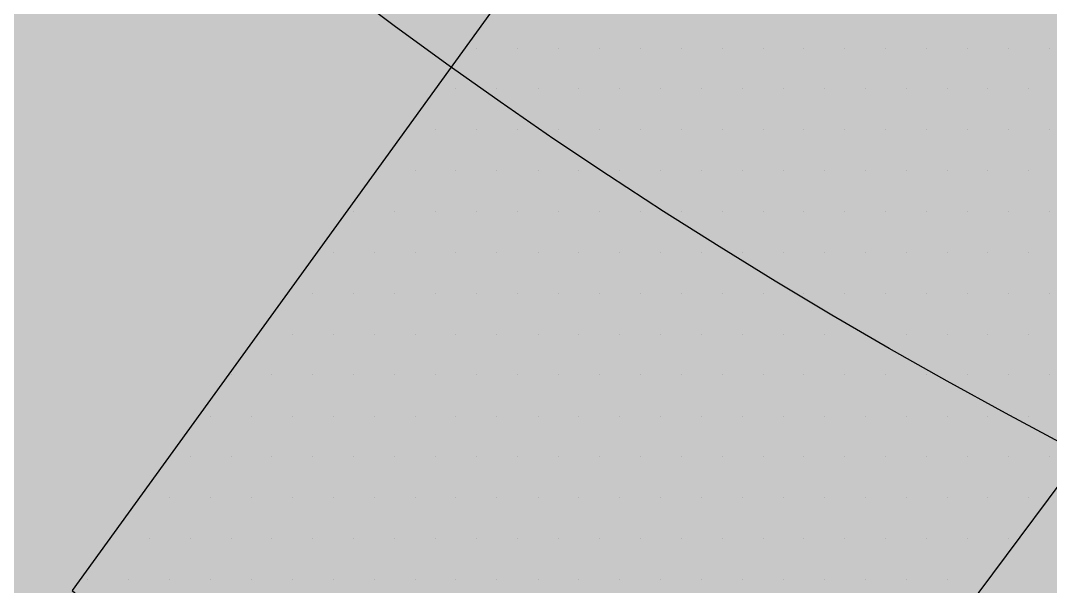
# Paper-space layout 'Layout1' of a CAD drawing. Extents: x -43 to 2298, y -18 to 768.
# Drawn here: x 731.521 to 732.906, y 376.146 to 376.908 of the extents above; entities that cross this region are included whole.
import ezdxf

# ---------------------------------------------------------------- set-up
doc = ezdxf.new("R2010")
doc.units = 0
doc.header["$LTSCALE"] = 2
doc.linetypes.add('CACHEX2', pattern=[0.75, 0.5, -0.25])
doc.layers.add('CARTOUCHE', color=7, linetype='Continuous')
doc.layers.add('LOGO', color=7, linetype='Continuous')

# ---------------------------------------------------------------- blocks, each defined once
blk = doc.blocks.new('A$C715108E3')
at = {"layer": 'LOGO', "color": 131}
for p, q in [((-15.8713, -21.5878), (-15.8713, -21.5878)), ((-15.845, -21.5878), (-15.845, -21.5878)), ((-15.754, -21.5878), (-15.754, -21.5878)), ((-15.6619, -21.5878), (-15.6619, -21.5878)), ((-15.5699, -21.5878), (-15.5699, -21.5878)), ((-15.4786, -21.5878), (-15.4786, -21.5878)), ((-15.3866, -21.5878), (-15.3866, -21.5878)), ((-15.2948, -21.5878), (-15.2948, -21.5878)), ((-15.203, -21.5878), (-15.203, -21.5878)), ((-15.1117, -21.5878), (-15.1117, -21.5878)), ((-15.0197, -21.5878), (-15.0197, -21.5878)), ((-14.9278, -21.5878), (-14.9278, -21.5878)), ((-14.8364, -21.5878), (-14.8364, -21.5878)), ((-14.7444, -21.5878), (-14.7444, -21.5878)), ((-14.6527, -21.5878), (-14.6527, -21.5878)), ((-14.5611, -21.5878), (-14.5611, -21.5878)), ((-15.9376, -21.6792), (-15.9376, -21.6792)), ((-15.8915, -21.6792), (-15.8915, -21.6792)), ((-15.7995, -21.6792), (-15.7995, -21.6792)), ((-15.7075, -21.6792), (-15.7075, -21.6792)), ((-15.616, -21.6792), (-15.616, -21.6792)), ((-15.5242, -21.6792), (-15.5242, -21.6792)), ((-15.4324, -21.6792), (-15.4324, -21.6792)), ((-15.3409, -21.6792), (-15.3409, -21.6792)), ((-15.2491, -21.6792), (-15.2491, -21.6792)), ((-15.1572, -21.6792), (-15.1572, -21.6792)), ((-15.0652, -21.6792), (-15.0652, -21.6792)), ((-14.9739, -21.6792), (-14.9739, -21.6792)), ((-14.8819, -21.6792), (-14.8819, -21.6792)), ((-14.7903, -21.6792), (-14.7903, -21.6792)), ((-14.6988, -21.6792), (-14.6988, -21.6792)), ((-14.607, -21.6792), (-14.607, -21.6792)), ((-16.0032, -21.7705), (-16.0032, -21.7705)), ((-15.9369, -21.7705), (-15.9369, -21.7705)), ((-15.845, -21.7705), (-15.845, -21.7705)), ((-15.754, -21.7705), (-15.754, -21.7705)), ((-15.6619, -21.7705), (-15.6619, -21.7705)), ((-15.5699, -21.7705), (-15.5699, -21.7705)), ((-15.4786, -21.7705), (-15.4786, -21.7705)), ((-15.3866, -21.7705), (-15.3866, -21.7705)), ((-15.2948, -21.7705), (-15.2948, -21.7705)), ((-15.203, -21.7705), (-15.203, -21.7705)), ((-15.1117, -21.7705), (-15.1117, -21.7705)), ((-15.0197, -21.7705), (-15.0197, -21.7705)), ((-14.9278, -21.7705), (-14.9278, -21.7705)), ((-14.8364, -21.7705), (-14.8364, -21.7705)), ((-14.7444, -21.7705), (-14.7444, -21.7705)), ((-14.6527, -21.7705), (-14.6527, -21.7705)), ((-14.5611, -21.7705), (-14.5611, -21.7705)), ((-16.0697, -21.8631), (-16.0697, -21.8631)), ((-15.9828, -21.8631), (-15.9828, -21.8631)), ((-15.8915, -21.8631), (-15.8915, -21.8631)), ((-15.7995, -21.8631), (-15.7995, -21.8631)), ((-15.7075, -21.8631), (-15.7075, -21.8631)), ((-15.616, -21.8631), (-15.616, -21.8631)), ((-15.5242, -21.8631), (-15.5242, -21.8631)), ((-15.4324, -21.8631), (-15.4324, -21.8631)), ((-15.3409, -21.8631), (-15.3409, -21.8631)), ((-15.2491, -21.8631), (-15.2491, -21.8631)), ((-15.1572, -21.8631), (-15.1572, -21.8631)), ((-15.0652, -21.8631), (-15.0652, -21.8631)), ((-14.9739, -21.8631), (-14.9739, -21.8631)), ((-14.8819, -21.8631), (-14.8819, -21.8631)), ((-14.7903, -21.8631), (-14.7903, -21.8631)), ((-14.6988, -21.8631), (-14.6988, -21.8631)), ((-14.607, -21.8631), (-14.607, -21.8631)), ((-16.1361, -21.9543), (-16.1361, -21.9543)), ((-16.1203, -21.9543), (-16.1203, -21.9543)), ((-16.0287, -21.9543), (-16.0287, -21.9543)), ((-15.9369, -21.9543), (-15.9369, -21.9543)), ((-15.845, -21.9543), (-15.845, -21.9543)), ((-15.754, -21.9543), (-15.754, -21.9543)), ((-15.6619, -21.9543), (-15.6619, -21.9543)), ((-15.5699, -21.9543), (-15.5699, -21.9543)), ((-15.4786, -21.9543), (-15.4786, -21.9543)), ((-15.3866, -21.9543), (-15.3866, -21.9543)), ((-15.2948, -21.9543), (-15.2948, -21.9543)), ((-15.203, -21.9543), (-15.203, -21.9543)), ((-15.1117, -21.9543), (-15.1117, -21.9543)), ((-15.0197, -21.9543), (-15.0197, -21.9543)), ((-14.9278, -21.9543), (-14.9278, -21.9543)), ((-14.8364, -21.9543), (-14.8364, -21.9543)), ((-14.7444, -21.9543), (-14.7444, -21.9543)), ((-14.6527, -21.9543), (-14.6527, -21.9543)), ((-14.5611, -21.9543), (-14.5611, -21.9543)), ((-16.2026, -22.0454), (-16.2026, -22.0454)), ((-16.1666, -22.0454), (-16.1666, -22.0454)), ((-16.0744, -22.0454), (-16.0744, -22.0454)), ((-15.9828, -22.0454), (-15.9828, -22.0454)), ((-15.8915, -22.0454), (-15.8915, -22.0454)), ((-15.7995, -22.0454), (-15.7995, -22.0454)), ((-15.7075, -22.0454), (-15.7075, -22.0454)), ((-15.616, -22.0454), (-15.616, -22.0454)), ((-15.5242, -22.0454), (-15.5242, -22.0454)), ((-15.4324, -22.0454), (-15.4324, -22.0454)), ((-15.3409, -22.0454), (-15.3409, -22.0454)), ((-15.2491, -22.0454), (-15.2491, -22.0454)), ((-15.1572, -22.0454), (-15.1572, -22.0454)), ((-15.0652, -22.0454), (-15.0652, -22.0454)), ((-14.9739, -22.0454), (-14.9739, -22.0454)), ((-14.8819, -22.0454), (-14.8819, -22.0454)), ((-14.7903, -22.0454), (-14.7903, -22.0454)), ((-14.6988, -22.0454), (-14.6988, -22.0454)), ((-14.607, -22.0454), (-14.607, -22.0454)), ((-16.2686, -22.1382), (-16.2686, -22.1382)), ((-16.212, -22.1382), (-16.212, -22.1382)), ((-16.1203, -22.1382), (-16.1203, -22.1382)), ((-16.0287, -22.1382), (-16.0287, -22.1382)), ((-15.9369, -22.1382), (-15.9369, -22.1382)), ((-15.845, -22.1382), (-15.845, -22.1382)), ((-15.754, -22.1382), (-15.754, -22.1382)), ((-15.6619, -22.1382), (-15.6619, -22.1382)), ((-15.5699, -22.1382), (-15.5699, -22.1382)), ((-15.4786, -22.1382), (-15.4786, -22.1382)), ((-15.3866, -22.1382), (-15.3866, -22.1382)), ((-15.2948, -22.1382), (-15.2948, -22.1382)), ((-15.203, -22.1382), (-15.203, -22.1382)), ((-15.1117, -22.1382), (-15.1117, -22.1382)), ((-15.0197, -22.1382), (-15.0197, -22.1382)), ((-14.9278, -22.1382), (-14.9278, -22.1382)), ((-14.8364, -22.1382), (-14.8364, -22.1382)), ((-14.7444, -22.1382), (-14.7444, -22.1382)), ((-14.6527, -22.1382), (-14.6527, -22.1382)), ((-14.5611, -22.1382), (-14.5611, -22.1382)), ((-16.3351, -22.2295), (-16.3351, -22.2295)), ((-16.2577, -22.2295), (-16.2577, -22.2295)), ((-16.1666, -22.2295), (-16.1666, -22.2295)), ((-16.0744, -22.2295), (-16.0744, -22.2295)), ((-15.9828, -22.2295), (-15.9828, -22.2295)), ((-15.8915, -22.2295), (-15.8915, -22.2295)), ((-15.7995, -22.2295), (-15.7995, -22.2295)), ((-15.7075, -22.2295), (-15.7075, -22.2295)), ((-15.616, -22.2295), (-15.616, -22.2295)), ((-15.5242, -22.2295), (-15.5242, -22.2295)), ((-15.4324, -22.2295), (-15.4324, -22.2295)), ((-15.3409, -22.2295), (-15.3409, -22.2295)), ((-15.2491, -22.2295), (-15.2491, -22.2295)), ((-15.1572, -22.2295), (-15.1572, -22.2295)), ((-15.0652, -22.2295), (-15.0652, -22.2295)), ((-14.9739, -22.2295), (-14.9739, -22.2295)), ((-14.8819, -22.2295), (-14.8819, -22.2295)), ((-14.7903, -22.2295), (-14.7903, -22.2295)), ((-14.6988, -22.2295), (-14.6988, -22.2295)), ((-14.607, -22.2295), (-14.607, -22.2295)), ((-16.4017, -22.3209), (-16.4017, -22.3209)), ((-16.3953, -22.3209), (-16.3953, -22.3209)), ((-16.304, -22.3209), (-16.304, -22.3209)), ((-16.212, -22.3209), (-16.212, -22.3209)), ((-16.1203, -22.3209), (-16.1203, -22.3209)), ((-16.0287, -22.3209), (-16.0287, -22.3209)), ((-15.9369, -22.3209), (-15.9369, -22.3209)), ((-15.845, -22.3209), (-15.845, -22.3209)), ((-15.754, -22.3209), (-15.754, -22.3209)), ((-15.6619, -22.3209), (-15.6619, -22.3209)), ((-15.5699, -22.3209), (-15.5699, -22.3209)), ((-15.4786, -22.3209), (-15.4786, -22.3209)), ((-15.3866, -22.3209), (-15.3866, -22.3209)), ((-15.2948, -22.3209), (-15.2948, -22.3209)), ((-15.203, -22.3209), (-15.203, -22.3209)), ((-15.1117, -22.3209), (-15.1117, -22.3209)), ((-15.0197, -22.3209), (-15.0197, -22.3209)), ((-14.9278, -22.3209), (-14.9278, -22.3209)), ((-14.8364, -22.3209), (-14.8364, -22.3209)), ((-14.7444, -22.3209), (-14.7444, -22.3209)), ((-14.6527, -22.3209), (-14.6527, -22.3209)), ((-14.5611, -22.3209), (-14.5611, -22.3209)), ((-16.4676, -22.4135), (-16.4676, -22.4135)), ((-16.4418, -22.4135), (-16.4418, -22.4135)), ((-16.3497, -22.4135), (-16.3497, -22.4135)), ((-16.2577, -22.4135), (-16.2577, -22.4135)), ((-16.1666, -22.4135), (-16.1666, -22.4135)), ((-16.0744, -22.4135), (-16.0744, -22.4135)), ((-15.9828, -22.4135), (-15.9828, -22.4135)), ((-15.8915, -22.4135), (-15.8915, -22.4135)), ((-15.7995, -22.4135), (-15.7995, -22.4135)), ((-15.7075, -22.4135), (-15.7075, -22.4135)), ((-15.616, -22.4135), (-15.616, -22.4135)), ((-15.5242, -22.4135), (-15.5242, -22.4135)), ((-15.4324, -22.4135), (-15.4324, -22.4135)), ((-15.3409, -22.4135), (-15.3409, -22.4135)), ((-15.2491, -22.4135), (-15.2491, -22.4135)), ((-15.1572, -22.4135), (-15.1572, -22.4135)), ((-15.0652, -22.4135), (-15.0652, -22.4135)), ((-14.9739, -22.4135), (-14.9739, -22.4135)), ((-14.8819, -22.4135), (-14.8819, -22.4135)), ((-14.7903, -22.4135), (-14.7903, -22.4135)), ((-14.6988, -22.4135), (-14.6988, -22.4135)), ((-14.607, -22.4135), (-14.607, -22.4135)), ((-16.5342, -22.5048), (-16.5342, -22.5048)), ((-16.4873, -22.5048), (-16.4873, -22.5048)), ((-16.3953, -22.5048), (-16.3953, -22.5048)), ((-16.304, -22.5048), (-16.304, -22.5048)), ((-16.212, -22.5048), (-16.212, -22.5048)), ((-16.1203, -22.5048), (-16.1203, -22.5048)), ((-16.0287, -22.5048), (-16.0287, -22.5048)), ((-15.9369, -22.5048), (-15.9369, -22.5048)), ((-15.845, -22.5048), (-15.845, -22.5048)), ((-15.754, -22.5048), (-15.754, -22.5048)), ((-15.6619, -22.5048), (-15.6619, -22.5048)), ((-15.5699, -22.5048), (-15.5699, -22.5048)), ((-15.4786, -22.5048), (-15.4786, -22.5048)), ((-15.3866, -22.5048), (-15.3866, -22.5048)), ((-15.2948, -22.5048), (-15.2948, -22.5048)), ((-15.203, -22.5048), (-15.203, -22.5048)), ((-15.1117, -22.5048), (-15.1117, -22.5048)), ((-15.0197, -22.5048), (-15.0197, -22.5048)), ((-14.9278, -22.5048), (-14.9278, -22.5048)), ((-14.8364, -22.5048), (-14.8364, -22.5048)), ((-14.7444, -22.5048), (-14.7444, -22.5048)), ((-14.6527, -22.5048), (-14.6527, -22.5048)), ((-14.5611, -22.5048), (-14.5611, -22.5048)), ((-16.6005, -22.596), (-16.6005, -22.596)), ((-16.5336, -22.596), (-16.5336, -22.596)), ((-16.4418, -22.596), (-16.4418, -22.596)), ((-16.3497, -22.596), (-16.3497, -22.596)), ((-16.2577, -22.596), (-16.2577, -22.596)), ((-16.1666, -22.596), (-16.1666, -22.596)), ((-16.0744, -22.596), (-16.0744, -22.596)), ((-15.9828, -22.596), (-15.9828, -22.596)), ((-15.8915, -22.596), (-15.8915, -22.596)), ((-15.7995, -22.596), (-15.7995, -22.596)), ((-15.7075, -22.596), (-15.7075, -22.596)), ((-15.616, -22.596), (-15.616, -22.596)), ((-15.5242, -22.596), (-15.5242, -22.596)), ((-15.4324, -22.596), (-15.4324, -22.596)), ((-15.3409, -22.596), (-15.3409, -22.596)), ((-15.2491, -22.596), (-15.2491, -22.596)), ((-15.1572, -22.596), (-15.1572, -22.596)), ((-15.0652, -22.596), (-15.0652, -22.596)), ((-14.9739, -22.596), (-14.9739, -22.596)), ((-14.8819, -22.596), (-14.8819, -22.596)), ((-14.7903, -22.596), (-14.7903, -22.596)), ((-14.6988, -22.596), (-14.6988, -22.596)), ((-14.607, -22.596), (-14.607, -22.596)), ((-16.667, -22.6884), (-16.667, -22.6884)), ((-16.5793, -22.6884), (-16.5793, -22.6884)), ((-16.4873, -22.6884), (-16.4873, -22.6884)), ((-16.3953, -22.6884), (-16.3953, -22.6884)), ((-16.304, -22.6884), (-16.304, -22.6884)), ((-16.212, -22.6884), (-16.212, -22.6884)), ((-16.1203, -22.6884), (-16.1203, -22.6884)), ((-16.0287, -22.6884), (-16.0287, -22.6884)), ((-15.9369, -22.6884), (-15.9369, -22.6884)), ((-15.845, -22.6884), (-15.845, -22.6884)), ((-15.754, -22.6884), (-15.754, -22.6884)), ((-15.6619, -22.6884), (-15.6619, -22.6884)), ((-15.5699, -22.6884), (-15.5699, -22.6884)), ((-15.4786, -22.6884), (-15.4786, -22.6884)), ((-15.3866, -22.6884), (-15.3866, -22.6884)), ((-15.2948, -22.6884), (-15.2948, -22.6884)), ((-15.203, -22.6884), (-15.203, -22.6884)), ((-15.1117, -22.6884), (-15.1117, -22.6884)), ((-15.0197, -22.6884), (-15.0197, -22.6884)), ((-14.9278, -22.6884), (-14.9278, -22.6884)), ((-14.8364, -22.6884), (-14.8364, -22.6884)), ((-14.7444, -22.6884), (-14.7444, -22.6884)), ((-14.6527, -22.6884), (-14.6527, -22.6884)), ((-16.7332, -22.7799), (-16.7332, -22.7799)), ((-16.7169, -22.7799), (-16.7169, -22.7799)), ((-16.6249, -22.7799), (-16.6249, -22.7799)), ((-16.5336, -22.7799), (-16.5336, -22.7799)), ((-16.4418, -22.7799), (-16.4418, -22.7799)), ((-16.3497, -22.7799), (-16.3497, -22.7799)), ((-16.2577, -22.7799), (-16.2577, -22.7799)), ((-16.1666, -22.7799), (-16.1666, -22.7799)), ((-16.0744, -22.7799), (-16.0744, -22.7799)), ((-15.9828, -22.7799), (-15.9828, -22.7799)), ((-15.8915, -22.7799), (-15.8915, -22.7799)), ((-15.7995, -22.7799), (-15.7995, -22.7799)), ((-15.7075, -22.7799), (-15.7075, -22.7799)), ((-15.616, -22.7799), (-15.616, -22.7799)), ((-15.5242, -22.7799), (-15.5242, -22.7799)), ((-15.4324, -22.7799), (-15.4324, -22.7799)), ((-15.3409, -22.7799), (-15.3409, -22.7799)), ((-15.2491, -22.7799), (-15.2491, -22.7799)), ((-15.1572, -22.7799), (-15.1572, -22.7799)), ((-15.0652, -22.7799), (-15.0652, -22.7799)), ((-14.9739, -22.7799), (-14.9739, -22.7799)), ((-14.8819, -22.7799), (-14.8819, -22.7799)), ((-14.7903, -22.7799), (-14.7903, -22.7799)), ((-14.6988, -22.7799), (-14.6988, -22.7799))]:
    blk.add_line(p, q, dxfattribs=at)
blk.add_lwpolyline([(-13.895, -18.9134), (-20.3713, -18.2597), (-20.2455, -18.5991), (-19.5037, -19.9063), (-19.4659, -20.0075), (-15.0643, -20.4719), (-16.7516, -22.8048), (-16.3741, -23.1322), (-15.8207, -23.5348), (-15.4563, -23.799), (-13.7331, -21.4856)], dxfattribs=at)
blk = doc.blocks.new('A$C581E6685')
at = {"layer": 'LOGO', "color": 32, "linetype": 'CACHEX2', "ltscale": 1.5}
blk.add_ellipse((-38.0538, 23.8138), major_axis=(-19.0311, -3.534), ratio=0.590567, dxfattribs=at)
at = {"layer": 'LOGO', "color": 32}
blk.add_ellipse((-37.6144, 23.8499), major_axis=(-13.5768, -4.2839), ratio=0.791971, dxfattribs=at)
at = {"layer": 'CARTOUCHE'}
blk.add_blockref('A$C715108E3', (-31.6739, 36.3189), dxfattribs=at)
blk = doc.blocks.new('miniLogo')
at = {"layer": 'CARTOUCHE', "true_color": 0xffffff}
h = blk.add_hatch(color=7, dxfattribs=at)
h.dxf.hatch_style = 1
edge = h.paths.add_edge_path()
edge.add_spline(control_points=[(960.7415, 27.4251), (960.7415, 16.5339), (960.7415, 5.6427), (960.7415, 1.8027), (964.5815, 1.8027), (1010.1208, 1.8027), (1055.66, 1.8027), (1059.5, 1.8027), (1059.5, 5.6427), (1059.5, 16.5339), (1059.5, 27.4251), (1059.5, 31.2651), (1055.66, 31.2651), (1010.1208, 31.2651), (964.5815, 31.2651), (960.7415, 31.2651), (960.7415, 27.4251)], knot_values=[0, 0, 0, 1, 1, 2.570796, 2.570796, 3.570796, 3.570796, 5.141593, 5.141593, 6.141593, 6.141593, 7.712389, 7.712389, 8.712389, 8.712389, 10.283185, 10.283185, 10.283185], weights=[1, 1, 1, 0.707107, 1, 1, 1, 0.707107, 1, 1, 1, 0.707107, 1, 1, 1, 0.707107, 1], degree=2, periodic=0)
at = {"layer": 'CARTOUCHE'}
blk.add_rational_spline([(960.7415, 27.4251), (960.7415, 16.5339), (960.7415, 5.6427), (960.7415, 1.8027), (964.5815, 1.8027), (1010.1208, 1.8027), (1055.66, 1.8027), (1059.5, 1.8027), (1059.5, 5.6427), (1059.5, 16.5339), (1059.5, 27.4251), (1059.5, 31.2651), (1055.66, 31.2651), (1010.1208, 31.2651), (964.5815, 31.2651), (960.7415, 31.2651), (960.7415, 27.4251)], [1, 1, 1, 0.707106781187, 1, 1, 1, 0.707106781187, 1, 1, 1, 0.707106781187, 1, 1, 1, 0.707106781187, 1], degree=2, knots=[0, 0, 0, 1, 1, 2.570796, 2.570796, 3.570796, 3.570796, 5.141593, 5.141593, 6.141593, 6.141593, 7.712389, 7.712389, 8.712389, 8.712389, 10.283185, 10.283185, 10.283185], dxfattribs=at)
at = {"layer": 'CARTOUCHE', "xscale": 0.6, "yscale": 0.6, "zscale": 0.6}
blk.add_blockref('A$C581E6685', (998.0122, 3.1833), dxfattribs=at)

psp = doc.layouts.get("Layout1")

# ---------------------------------------------------------------- block references
at = {"layer": 'CARTOUCHE'}
psp.add_blockref('miniLogo', (-237.3663, 364.8484), dxfattribs=at)

doc.saveas('drawing.dxf')
